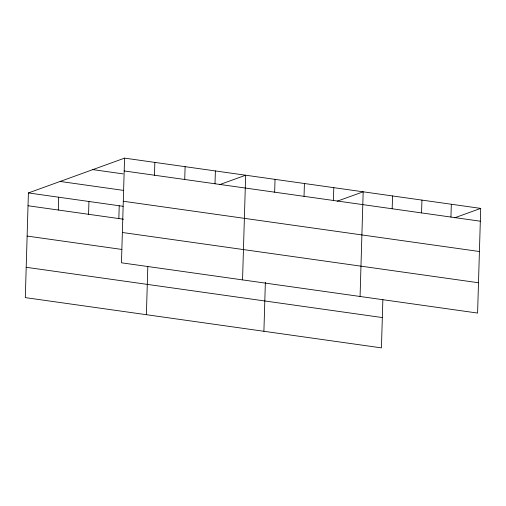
<?xml version="1.0" encoding="UTF-8"?>
<svg xmlns="http://www.w3.org/2000/svg" width="506" height="506" viewBox="0 0 506 506"><rect width="100%" height="100%" fill="white"/><g stroke="black" fill="none" stroke-linecap="round" stroke-linejoin="round"><path stroke-width="0.76" d="M124.571 158.125L121.465 262.804L477.594 313.062L480.7 208.39L124.571 158.125L28.406 192.938L25.3 297.61L381.429 347.875L382.865 299.603M58.298 210.022L58.677 197.207M88.569 214.297L88.948 201.483M118.84 218.567L119.22 205.752M146.386 314.7L147.815 266.428M154.463 175.215L154.842 162.401M184.734 179.491L185.114 166.67M215.006 183.76L215.385 170.946M242.551 279.894L245.657 175.215L219.693 184.614M263.904 331.285L265.365 282.234M274.657 192.179L275.036 179.364M304.036 196.328L304.416 183.507M333.416 200.471L333.796 187.656M360.07 296.478L363.175 191.806L337.211 201.198M392.175 208.763L392.561 195.948M421.561 212.912L421.941 200.098M450.941 217.061L451.32 204.241M454.736 217.789L480.7 208.39M124.191 170.946L480.32 221.204M92.838 169.618L123.11 173.887M60.138 181.452L123.787 190.433M123.293 201.255L479.422 251.52M28.406 192.938L123.103 206.303M28.026 205.752L123.496 219.225M122.363 232.488L478.493 282.753M27.128 236.068L121.819 249.433M26.198 267.294L382.327 317.559"/></g></svg>
